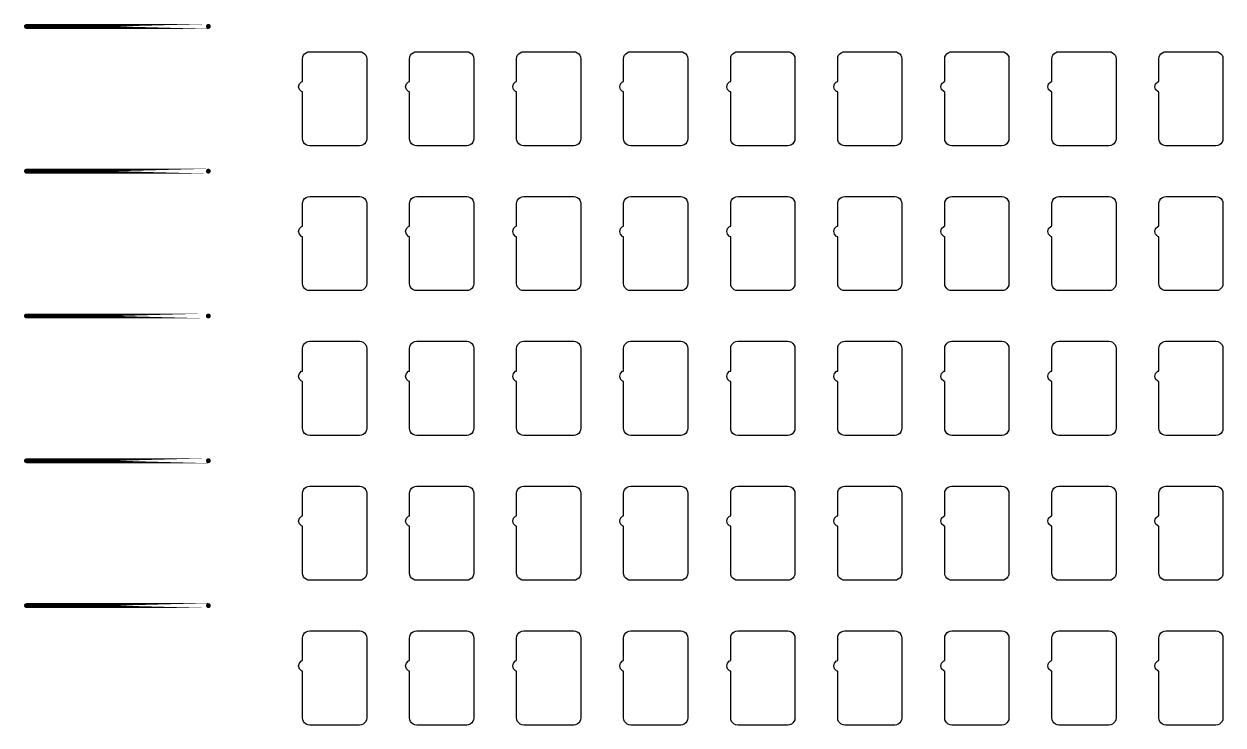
# Model space of a CAD drawing. Extents: x 11 to 212, y 11 to 212.
# Drawn here: x 46.96 to 66.73, y 73.41 to 84.97 of the extents above; entities that cross this region are included whole.
import ezdxf

# ---------------------------------------------------------------- set-up
doc = ezdxf.new("R2010")
doc.units = 0
doc.layers.get('0').update_dxf_attribs({"linetype": 'continuous'})
doc.layers.add('C2', color=7, linetype='continuous')

# ---------------------------------------------------------------- blocks, each defined once
blk = doc.blocks.new('cutlineendpoint')
at = {"const_width": 0.04}
blk.add_lwpolyline([(-0.02, 0, 1), (0.02, 0, 1)], format="xyb", close=True, dxfattribs=at)

msp = doc.modelspace()

# ---------------------------------------------------------------- linework, layer by layer
at = {"layer": 'C2', "const_width": 0.08}
for points in [[(50, 84.929), (47, 84.929)], [(50, 82.541), (47, 82.541)], [(50, 80.153), (47, 80.153)], [(50, 77.765), (47, 77.765)], [(50, 75.376), (47, 75.376)]]:
    msp.add_lwpolyline(points, close=True, dxfattribs=at)
at = {"layer": 'C2'}
for points in [[(52.494, 84.512), (52.525, 84.508), (52.553, 84.496), (52.577, 84.477), (52.596, 84.453), (52.608, 84.425), (52.612, 84.394), (52.612, 83.076), (52.608, 83.046), (52.596, 83.018), (52.577, 82.993), (52.553, 82.975), (52.525, 82.963), (52.494, 82.959), (51.671, 82.959), (51.64, 82.963), (51.612, 82.975), (51.587, 82.993), (51.569, 83.018), (51.557, 83.046), (51.553, 83.076), (51.553, 83.849), (51.535, 83.854), (51.501, 83.888), (51.488, 83.935), (51.501, 83.982), (51.535, 84.017), (51.553, 84.022), (51.553, 84.394), (51.557, 84.425), (51.569, 84.453), (51.587, 84.477), (51.612, 84.496), (51.64, 84.508), (51.671, 84.512)], [(54.259, 84.512), (54.289, 84.508), (54.318, 84.496), (54.342, 84.477), (54.361, 84.453), (54.372, 84.425), (54.376, 84.394), (54.376, 83.076), (54.372, 83.046), (54.361, 83.018), (54.342, 82.993), (54.318, 82.975), (54.289, 82.963), (54.259, 82.959), (53.435, 82.959), (53.405, 82.963), (53.376, 82.975), (53.352, 82.993), (53.333, 83.018), (53.322, 83.046), (53.318, 83.076), (53.318, 83.849), (53.3, 83.854), (53.266, 83.888), (53.253, 83.935), (53.266, 83.982), (53.3, 84.017), (53.318, 84.022), (53.318, 84.394), (53.322, 84.425), (53.333, 84.453), (53.352, 84.477), (53.376, 84.496), (53.405, 84.508), (53.435, 84.512)], [(56.024, 84.512), (56.054, 84.508), (56.082, 84.496), (56.107, 84.477), (56.125, 84.453), (56.137, 84.425), (56.141, 84.394), (56.141, 83.076), (56.137, 83.046), (56.125, 83.018), (56.107, 82.993), (56.082, 82.975), (56.054, 82.963), (56.024, 82.959), (55.2, 82.959), (55.17, 82.963), (55.141, 82.975), (55.117, 82.993), (55.098, 83.018), (55.086, 83.046), (55.082, 83.076), (55.082, 83.849), (55.065, 83.854), (55.03, 83.888), (55.018, 83.935), (55.03, 83.982), (55.065, 84.017), (55.082, 84.022), (55.082, 84.394), (55.086, 84.425), (55.098, 84.453), (55.117, 84.477), (55.141, 84.496), (55.17, 84.508), (55.2, 84.512)], [(57.788, 84.512), (57.819, 84.508), (57.847, 84.496), (57.871, 84.477), (57.89, 84.453), (57.902, 84.425), (57.906, 84.394), (57.906, 83.076), (57.902, 83.046), (57.89, 83.018), (57.871, 82.993), (57.847, 82.975), (57.819, 82.963), (57.788, 82.959), (56.965, 82.959), (56.934, 82.963), (56.906, 82.975), (56.882, 82.993), (56.863, 83.018), (56.851, 83.046), (56.847, 83.076), (56.847, 83.849), (56.829, 83.854), (56.795, 83.888), (56.782, 83.935), (56.795, 83.982), (56.829, 84.017), (56.847, 84.022), (56.847, 84.394), (56.851, 84.425), (56.863, 84.453), (56.882, 84.477), (56.906, 84.496), (56.934, 84.508), (56.965, 84.512)], [(59.553, 84.512), (59.583, 84.508), (59.612, 84.496), (59.636, 84.477), (59.655, 84.453), (59.667, 84.425), (59.671, 84.394), (59.671, 83.076), (59.667, 83.046), (59.655, 83.018), (59.636, 82.993), (59.612, 82.975), (59.583, 82.963), (59.553, 82.959), (58.729, 82.959), (58.699, 82.963), (58.671, 82.975), (58.646, 82.993), (58.628, 83.018), (58.616, 83.046), (58.612, 83.076), (58.612, 83.849), (58.594, 83.854), (58.56, 83.888), (58.547, 83.935), (58.56, 83.982), (58.594, 84.017), (58.612, 84.022), (58.612, 84.394), (58.616, 84.425), (58.628, 84.453), (58.646, 84.477), (58.671, 84.496), (58.699, 84.508), (58.729, 84.512)], [(61.318, 84.512), (61.348, 84.508), (61.376, 84.496), (61.401, 84.477), (61.42, 84.453), (61.431, 84.425), (61.435, 84.394), (61.435, 83.076), (61.431, 83.046), (61.42, 83.018), (61.401, 82.993), (61.376, 82.975), (61.348, 82.963), (61.318, 82.959), (60.494, 82.959), (60.464, 82.963), (60.435, 82.975), (60.411, 82.993), (60.392, 83.018), (60.38, 83.046), (60.376, 83.076), (60.376, 83.849), (60.359, 83.854), (60.324, 83.888), (60.312, 83.935), (60.324, 83.982), (60.359, 84.017), (60.376, 84.022), (60.376, 84.394), (60.38, 84.425), (60.392, 84.453), (60.411, 84.477), (60.435, 84.496), (60.464, 84.508), (60.494, 84.512)], [(63.082, 84.512), (63.113, 84.508), (63.141, 84.496), (63.166, 84.477), (63.184, 84.453), (63.196, 84.425), (63.2, 84.394), (63.2, 83.076), (63.196, 83.046), (63.184, 83.018), (63.166, 82.993), (63.141, 82.975), (63.113, 82.963), (63.082, 82.959), (62.259, 82.959), (62.228, 82.963), (62.2, 82.975), (62.176, 82.993), (62.157, 83.018), (62.145, 83.046), (62.141, 83.076), (62.141, 83.849), (62.124, 83.854), (62.089, 83.888), (62.076, 83.935), (62.089, 83.982), (62.124, 84.017), (62.141, 84.022), (62.141, 84.394), (62.145, 84.425), (62.157, 84.453), (62.176, 84.477), (62.2, 84.496), (62.228, 84.508), (62.259, 84.512)], [(64.847, 84.512), (64.878, 84.508), (64.906, 84.496), (64.93, 84.477), (64.949, 84.453), (64.961, 84.425), (64.965, 84.394), (64.965, 83.076), (64.961, 83.046), (64.949, 83.018), (64.93, 82.993), (64.906, 82.975), (64.878, 82.963), (64.847, 82.959), (64.024, 82.959), (63.993, 82.963), (63.965, 82.975), (63.94, 82.993), (63.922, 83.018), (63.91, 83.046), (63.906, 83.076), (63.906, 83.849), (63.888, 83.854), (63.854, 83.888), (63.841, 83.935), (63.854, 83.982), (63.888, 84.017), (63.906, 84.022), (63.906, 84.394), (63.91, 84.425), (63.922, 84.453), (63.94, 84.477), (63.965, 84.496), (63.993, 84.508), (64.024, 84.512)], [(66.612, 84.512), (66.642, 84.508), (66.671, 84.496), (66.695, 84.477), (66.714, 84.453), (66.725, 84.425), (66.729, 84.394), (66.729, 83.076), (66.725, 83.046), (66.714, 83.018), (66.695, 82.993), (66.671, 82.975), (66.642, 82.963), (66.612, 82.959), (65.788, 82.959), (65.758, 82.963), (65.729, 82.975), (65.705, 82.993), (65.686, 83.018), (65.675, 83.046), (65.671, 83.076), (65.671, 83.849), (65.653, 83.854), (65.618, 83.888), (65.606, 83.935), (65.618, 83.982), (65.653, 84.017), (65.671, 84.022), (65.671, 84.394), (65.675, 84.425), (65.686, 84.453), (65.705, 84.477), (65.729, 84.496), (65.758, 84.508), (65.788, 84.512)], [(52.494, 82.124), (52.525, 82.12), (52.553, 82.108), (52.577, 82.089), (52.596, 82.065), (52.608, 82.036), (52.612, 82.006), (52.612, 80.688), (52.608, 80.658), (52.596, 80.629), (52.577, 80.605), (52.553, 80.586), (52.525, 80.575), (52.494, 80.571), (51.671, 80.571), (51.64, 80.575), (51.612, 80.586), (51.587, 80.605), (51.569, 80.629), (51.557, 80.658), (51.553, 80.688), (51.553, 81.461), (51.535, 81.466), (51.501, 81.5), (51.488, 81.547), (51.501, 81.594), (51.535, 81.629), (51.553, 81.633), (51.553, 82.006), (51.557, 82.036), (51.569, 82.065), (51.587, 82.089), (51.612, 82.108), (51.64, 82.12), (51.671, 82.124)], [(54.259, 82.124), (54.289, 82.12), (54.318, 82.108), (54.342, 82.089), (54.361, 82.065), (54.372, 82.036), (54.376, 82.006), (54.376, 80.688), (54.372, 80.658), (54.361, 80.629), (54.342, 80.605), (54.318, 80.586), (54.289, 80.575), (54.259, 80.571), (53.435, 80.571), (53.405, 80.575), (53.376, 80.586), (53.352, 80.605), (53.333, 80.629), (53.322, 80.658), (53.318, 80.688), (53.318, 81.461), (53.3, 81.466), (53.266, 81.5), (53.253, 81.547), (53.266, 81.594), (53.3, 81.629), (53.318, 81.633), (53.318, 82.006), (53.322, 82.036), (53.333, 82.065), (53.352, 82.089), (53.376, 82.108), (53.405, 82.12), (53.435, 82.124)], [(56.024, 82.124), (56.054, 82.12), (56.082, 82.108), (56.107, 82.089), (56.125, 82.065), (56.137, 82.036), (56.141, 82.006), (56.141, 80.688), (56.137, 80.658), (56.125, 80.629), (56.107, 80.605), (56.082, 80.586), (56.054, 80.575), (56.024, 80.571), (55.2, 80.571), (55.17, 80.575), (55.141, 80.586), (55.117, 80.605), (55.098, 80.629), (55.086, 80.658), (55.082, 80.688), (55.082, 81.461), (55.065, 81.466), (55.03, 81.5), (55.018, 81.547), (55.03, 81.594), (55.065, 81.629), (55.082, 81.633), (55.082, 82.006), (55.086, 82.036), (55.098, 82.065), (55.117, 82.089), (55.141, 82.108), (55.17, 82.12), (55.2, 82.124)], [(57.788, 82.124), (57.819, 82.12), (57.847, 82.108), (57.871, 82.089), (57.89, 82.065), (57.902, 82.036), (57.906, 82.006), (57.906, 80.688), (57.902, 80.658), (57.89, 80.629), (57.871, 80.605), (57.847, 80.586), (57.819, 80.575), (57.788, 80.571), (56.965, 80.571), (56.934, 80.575), (56.906, 80.586), (56.882, 80.605), (56.863, 80.629), (56.851, 80.658), (56.847, 80.688), (56.847, 81.461), (56.829, 81.466), (56.795, 81.5), (56.782, 81.547), (56.795, 81.594), (56.829, 81.629), (56.847, 81.633), (56.847, 82.006), (56.851, 82.036), (56.863, 82.065), (56.882, 82.089), (56.906, 82.108), (56.934, 82.12), (56.965, 82.124)], [(59.553, 82.124), (59.583, 82.12), (59.612, 82.108), (59.636, 82.089), (59.655, 82.065), (59.667, 82.036), (59.671, 82.006), (59.671, 80.688), (59.667, 80.658), (59.655, 80.629), (59.636, 80.605), (59.612, 80.586), (59.583, 80.575), (59.553, 80.571), (58.729, 80.571), (58.699, 80.575), (58.671, 80.586), (58.646, 80.605), (58.628, 80.629), (58.616, 80.658), (58.612, 80.688), (58.612, 81.461), (58.594, 81.466), (58.56, 81.5), (58.547, 81.547), (58.56, 81.594), (58.594, 81.629), (58.612, 81.633), (58.612, 82.006), (58.616, 82.036), (58.628, 82.065), (58.646, 82.089), (58.671, 82.108), (58.699, 82.12), (58.729, 82.124)], [(61.318, 82.124), (61.348, 82.12), (61.376, 82.108), (61.401, 82.089), (61.42, 82.065), (61.431, 82.036), (61.435, 82.006), (61.435, 80.688), (61.431, 80.658), (61.42, 80.629), (61.401, 80.605), (61.376, 80.586), (61.348, 80.575), (61.318, 80.571), (60.494, 80.571), (60.464, 80.575), (60.435, 80.586), (60.411, 80.605), (60.392, 80.629), (60.38, 80.658), (60.376, 80.688), (60.376, 81.461), (60.359, 81.466), (60.324, 81.5), (60.312, 81.547), (60.324, 81.594), (60.359, 81.629), (60.376, 81.633), (60.376, 82.006), (60.38, 82.036), (60.392, 82.065), (60.411, 82.089), (60.435, 82.108), (60.464, 82.12), (60.494, 82.124)], [(63.082, 82.124), (63.113, 82.12), (63.141, 82.108), (63.166, 82.089), (63.184, 82.065), (63.196, 82.036), (63.2, 82.006), (63.2, 80.688), (63.196, 80.658), (63.184, 80.629), (63.166, 80.605), (63.141, 80.586), (63.113, 80.575), (63.082, 80.571), (62.259, 80.571), (62.228, 80.575), (62.2, 80.586), (62.176, 80.605), (62.157, 80.629), (62.145, 80.658), (62.141, 80.688), (62.141, 81.461), (62.124, 81.466), (62.089, 81.5), (62.076, 81.547), (62.089, 81.594), (62.124, 81.629), (62.141, 81.633), (62.141, 82.006), (62.145, 82.036), (62.157, 82.065), (62.176, 82.089), (62.2, 82.108), (62.228, 82.12), (62.259, 82.124)], [(64.847, 82.124), (64.878, 82.12), (64.906, 82.108), (64.93, 82.089), (64.949, 82.065), (64.961, 82.036), (64.965, 82.006), (64.965, 80.688), (64.961, 80.658), (64.949, 80.629), (64.93, 80.605), (64.906, 80.586), (64.878, 80.575), (64.847, 80.571), (64.024, 80.571), (63.993, 80.575), (63.965, 80.586), (63.94, 80.605), (63.922, 80.629), (63.91, 80.658), (63.906, 80.688), (63.906, 81.461), (63.888, 81.466), (63.854, 81.5), (63.841, 81.547), (63.854, 81.594), (63.888, 81.629), (63.906, 81.633), (63.906, 82.006), (63.91, 82.036), (63.922, 82.065), (63.94, 82.089), (63.965, 82.108), (63.993, 82.12), (64.024, 82.124)], [(66.612, 82.124), (66.642, 82.12), (66.671, 82.108), (66.695, 82.089), (66.714, 82.065), (66.725, 82.036), (66.729, 82.006), (66.729, 80.688), (66.725, 80.658), (66.714, 80.629), (66.695, 80.605), (66.671, 80.586), (66.642, 80.575), (66.612, 80.571), (65.788, 80.571), (65.758, 80.575), (65.729, 80.586), (65.705, 80.605), (65.686, 80.629), (65.675, 80.658), (65.671, 80.688), (65.671, 81.461), (65.653, 81.466), (65.618, 81.5), (65.606, 81.547), (65.618, 81.594), (65.653, 81.629), (65.671, 81.633), (65.671, 82.006), (65.675, 82.036), (65.686, 82.065), (65.705, 82.089), (65.729, 82.108), (65.758, 82.12), (65.788, 82.124)], [(52.494, 79.735), (52.525, 79.731), (52.553, 79.72), (52.577, 79.701), (52.596, 79.676), (52.608, 79.648), (52.612, 79.618), (52.612, 78.3), (52.608, 78.27), (52.596, 78.241), (52.577, 78.217), (52.553, 78.198), (52.525, 78.186), (52.494, 78.182), (51.671, 78.182), (51.64, 78.186), (51.612, 78.198), (51.587, 78.217), (51.569, 78.241), (51.557, 78.27), (51.553, 78.3), (51.553, 79.073), (51.535, 79.077), (51.501, 79.112), (51.488, 79.159), (51.501, 79.206), (51.535, 79.24), (51.553, 79.245), (51.553, 79.618), (51.557, 79.648), (51.569, 79.676), (51.587, 79.701), (51.612, 79.72), (51.64, 79.731), (51.671, 79.735)], [(54.259, 79.735), (54.289, 79.731), (54.318, 79.72), (54.342, 79.701), (54.361, 79.676), (54.372, 79.648), (54.376, 79.618), (54.376, 78.3), (54.372, 78.27), (54.361, 78.241), (54.342, 78.217), (54.318, 78.198), (54.289, 78.186), (54.259, 78.182), (53.435, 78.182), (53.405, 78.186), (53.376, 78.198), (53.352, 78.217), (53.333, 78.241), (53.322, 78.27), (53.318, 78.3), (53.318, 79.073), (53.3, 79.077), (53.266, 79.112), (53.253, 79.159), (53.266, 79.206), (53.3, 79.24), (53.318, 79.245), (53.318, 79.618), (53.322, 79.648), (53.333, 79.676), (53.352, 79.701), (53.376, 79.72), (53.405, 79.731), (53.435, 79.735)], [(56.024, 79.735), (56.054, 79.731), (56.082, 79.72), (56.107, 79.701), (56.125, 79.676), (56.137, 79.648), (56.141, 79.618), (56.141, 78.3), (56.137, 78.27), (56.125, 78.241), (56.107, 78.217), (56.082, 78.198), (56.054, 78.186), (56.024, 78.182), (55.2, 78.182), (55.17, 78.186), (55.141, 78.198), (55.117, 78.217), (55.098, 78.241), (55.086, 78.27), (55.082, 78.3), (55.082, 79.073), (55.065, 79.077), (55.03, 79.112), (55.018, 79.159), (55.03, 79.206), (55.065, 79.24), (55.082, 79.245), (55.082, 79.618), (55.086, 79.648), (55.098, 79.676), (55.117, 79.701), (55.141, 79.72), (55.17, 79.731), (55.2, 79.735)], [(57.788, 79.735), (57.819, 79.731), (57.847, 79.72), (57.871, 79.701), (57.89, 79.676), (57.902, 79.648), (57.906, 79.618), (57.906, 78.3), (57.902, 78.27), (57.89, 78.241), (57.871, 78.217), (57.847, 78.198), (57.819, 78.186), (57.788, 78.182), (56.965, 78.182), (56.934, 78.186), (56.906, 78.198), (56.882, 78.217), (56.863, 78.241), (56.851, 78.27), (56.847, 78.3), (56.847, 79.073), (56.829, 79.077), (56.795, 79.112), (56.782, 79.159), (56.795, 79.206), (56.829, 79.24), (56.847, 79.245), (56.847, 79.618), (56.851, 79.648), (56.863, 79.676), (56.882, 79.701), (56.906, 79.72), (56.934, 79.731), (56.965, 79.735)], [(59.553, 79.735), (59.583, 79.731), (59.612, 79.72), (59.636, 79.701), (59.655, 79.676), (59.667, 79.648), (59.671, 79.618), (59.671, 78.3), (59.667, 78.27), (59.655, 78.241), (59.636, 78.217), (59.612, 78.198), (59.583, 78.186), (59.553, 78.182), (58.729, 78.182), (58.699, 78.186), (58.671, 78.198), (58.646, 78.217), (58.628, 78.241), (58.616, 78.27), (58.612, 78.3), (58.612, 79.073), (58.594, 79.077), (58.56, 79.112), (58.547, 79.159), (58.56, 79.206), (58.594, 79.24), (58.612, 79.245), (58.612, 79.618), (58.616, 79.648), (58.628, 79.676), (58.646, 79.701), (58.671, 79.72), (58.699, 79.731), (58.729, 79.735)], [(61.318, 79.735), (61.348, 79.731), (61.376, 79.72), (61.401, 79.701), (61.42, 79.676), (61.431, 79.648), (61.435, 79.618), (61.435, 78.3), (61.431, 78.27), (61.42, 78.241), (61.401, 78.217), (61.376, 78.198), (61.348, 78.186), (61.318, 78.182), (60.494, 78.182), (60.464, 78.186), (60.435, 78.198), (60.411, 78.217), (60.392, 78.241), (60.38, 78.27), (60.376, 78.3), (60.376, 79.073), (60.359, 79.077), (60.324, 79.112), (60.312, 79.159), (60.324, 79.206), (60.359, 79.24), (60.376, 79.245), (60.376, 79.618), (60.38, 79.648), (60.392, 79.676), (60.411, 79.701), (60.435, 79.72), (60.464, 79.731), (60.494, 79.735)], [(63.082, 79.735), (63.113, 79.731), (63.141, 79.72), (63.166, 79.701), (63.184, 79.676), (63.196, 79.648), (63.2, 79.618), (63.2, 78.3), (63.196, 78.27), (63.184, 78.241), (63.166, 78.217), (63.141, 78.198), (63.113, 78.186), (63.082, 78.182), (62.259, 78.182), (62.228, 78.186), (62.2, 78.198), (62.176, 78.217), (62.157, 78.241), (62.145, 78.27), (62.141, 78.3), (62.141, 79.073), (62.124, 79.077), (62.089, 79.112), (62.076, 79.159), (62.089, 79.206), (62.124, 79.24), (62.141, 79.245), (62.141, 79.618), (62.145, 79.648), (62.157, 79.676), (62.176, 79.701), (62.2, 79.72), (62.228, 79.731), (62.259, 79.735)], [(64.847, 79.735), (64.878, 79.731), (64.906, 79.72), (64.93, 79.701), (64.949, 79.676), (64.961, 79.648), (64.965, 79.618), (64.965, 78.3), (64.961, 78.27), (64.949, 78.241), (64.93, 78.217), (64.906, 78.198), (64.878, 78.186), (64.847, 78.182), (64.024, 78.182), (63.993, 78.186), (63.965, 78.198), (63.94, 78.217), (63.922, 78.241), (63.91, 78.27), (63.906, 78.3), (63.906, 79.073), (63.888, 79.077), (63.854, 79.112), (63.841, 79.159), (63.854, 79.206), (63.888, 79.24), (63.906, 79.245), (63.906, 79.618), (63.91, 79.648), (63.922, 79.676), (63.94, 79.701), (63.965, 79.72), (63.993, 79.731), (64.024, 79.735)], [(66.612, 79.735), (66.642, 79.731), (66.671, 79.72), (66.695, 79.701), (66.714, 79.676), (66.725, 79.648), (66.729, 79.618), (66.729, 78.3), (66.725, 78.27), (66.714, 78.241), (66.695, 78.217), (66.671, 78.198), (66.642, 78.186), (66.612, 78.182), (65.788, 78.182), (65.758, 78.186), (65.729, 78.198), (65.705, 78.217), (65.686, 78.241), (65.675, 78.27), (65.671, 78.3), (65.671, 79.073), (65.653, 79.077), (65.618, 79.112), (65.606, 79.159), (65.618, 79.206), (65.653, 79.24), (65.671, 79.245), (65.671, 79.618), (65.675, 79.648), (65.686, 79.676), (65.705, 79.701), (65.729, 79.72), (65.758, 79.731), (65.788, 79.735)], [(52.494, 77.347), (52.525, 77.343), (52.553, 77.331), (52.577, 77.313), (52.596, 77.288), (52.608, 77.26), (52.612, 77.229), (52.612, 75.912), (52.608, 75.881), (52.596, 75.853), (52.577, 75.829), (52.553, 75.81), (52.525, 75.798), (52.494, 75.794), (51.671, 75.794), (51.64, 75.798), (51.612, 75.81), (51.587, 75.829), (51.569, 75.853), (51.557, 75.881), (51.553, 75.912), (51.553, 76.684), (51.535, 76.689), (51.501, 76.724), (51.488, 76.771), (51.501, 76.818), (51.535, 76.852), (51.553, 76.857), (51.553, 77.229), (51.557, 77.26), (51.569, 77.288), (51.587, 77.313), (51.612, 77.331), (51.64, 77.343), (51.671, 77.347)], [(54.259, 77.347), (54.289, 77.343), (54.318, 77.331), (54.342, 77.313), (54.361, 77.288), (54.372, 77.26), (54.376, 77.229), (54.376, 75.912), (54.372, 75.881), (54.361, 75.853), (54.342, 75.829), (54.318, 75.81), (54.289, 75.798), (54.259, 75.794), (53.435, 75.794), (53.405, 75.798), (53.376, 75.81), (53.352, 75.829), (53.333, 75.853), (53.322, 75.881), (53.318, 75.912), (53.318, 76.684), (53.3, 76.689), (53.266, 76.724), (53.253, 76.771), (53.266, 76.818), (53.3, 76.852), (53.318, 76.857), (53.318, 77.229), (53.322, 77.26), (53.333, 77.288), (53.352, 77.313), (53.376, 77.331), (53.405, 77.343), (53.435, 77.347)], [(56.024, 77.347), (56.054, 77.343), (56.082, 77.331), (56.107, 77.313), (56.125, 77.288), (56.137, 77.26), (56.141, 77.229), (56.141, 75.912), (56.137, 75.881), (56.125, 75.853), (56.107, 75.829), (56.082, 75.81), (56.054, 75.798), (56.024, 75.794), (55.2, 75.794), (55.17, 75.798), (55.141, 75.81), (55.117, 75.829), (55.098, 75.853), (55.086, 75.881), (55.082, 75.912), (55.082, 76.684), (55.065, 76.689), (55.03, 76.724), (55.018, 76.771), (55.03, 76.818), (55.065, 76.852), (55.082, 76.857), (55.082, 77.229), (55.086, 77.26), (55.098, 77.288), (55.117, 77.313), (55.141, 77.331), (55.17, 77.343), (55.2, 77.347)], [(57.788, 77.347), (57.819, 77.343), (57.847, 77.331), (57.871, 77.313), (57.89, 77.288), (57.902, 77.26), (57.906, 77.229), (57.906, 75.912), (57.902, 75.881), (57.89, 75.853), (57.871, 75.829), (57.847, 75.81), (57.819, 75.798), (57.788, 75.794), (56.965, 75.794), (56.934, 75.798), (56.906, 75.81), (56.882, 75.829), (56.863, 75.853), (56.851, 75.881), (56.847, 75.912), (56.847, 76.684), (56.829, 76.689), (56.795, 76.724), (56.782, 76.771), (56.795, 76.818), (56.829, 76.852), (56.847, 76.857), (56.847, 77.229), (56.851, 77.26), (56.863, 77.288), (56.882, 77.313), (56.906, 77.331), (56.934, 77.343), (56.965, 77.347)], [(59.553, 77.347), (59.583, 77.343), (59.612, 77.331), (59.636, 77.313), (59.655, 77.288), (59.667, 77.26), (59.671, 77.229), (59.671, 75.912), (59.667, 75.881), (59.655, 75.853), (59.636, 75.829), (59.612, 75.81), (59.583, 75.798), (59.553, 75.794), (58.729, 75.794), (58.699, 75.798), (58.671, 75.81), (58.646, 75.829), (58.628, 75.853), (58.616, 75.881), (58.612, 75.912), (58.612, 76.684), (58.594, 76.689), (58.56, 76.724), (58.547, 76.771), (58.56, 76.818), (58.594, 76.852), (58.612, 76.857), (58.612, 77.229), (58.616, 77.26), (58.628, 77.288), (58.646, 77.313), (58.671, 77.331), (58.699, 77.343), (58.729, 77.347)], [(61.318, 77.347), (61.348, 77.343), (61.376, 77.331), (61.401, 77.313), (61.42, 77.288), (61.431, 77.26), (61.435, 77.229), (61.435, 75.912), (61.431, 75.881), (61.42, 75.853), (61.401, 75.829), (61.376, 75.81), (61.348, 75.798), (61.318, 75.794), (60.494, 75.794), (60.464, 75.798), (60.435, 75.81), (60.411, 75.829), (60.392, 75.853), (60.38, 75.881), (60.376, 75.912), (60.376, 76.684), (60.359, 76.689), (60.324, 76.724), (60.312, 76.771), (60.324, 76.818), (60.359, 76.852), (60.376, 76.857), (60.376, 77.229), (60.38, 77.26), (60.392, 77.288), (60.411, 77.313), (60.435, 77.331), (60.464, 77.343), (60.494, 77.347)], [(63.082, 77.347), (63.113, 77.343), (63.141, 77.331), (63.166, 77.313), (63.184, 77.288), (63.196, 77.26), (63.2, 77.229), (63.2, 75.912), (63.196, 75.881), (63.184, 75.853), (63.166, 75.829), (63.141, 75.81), (63.113, 75.798), (63.082, 75.794), (62.259, 75.794), (62.228, 75.798), (62.2, 75.81), (62.176, 75.829), (62.157, 75.853), (62.145, 75.881), (62.141, 75.912), (62.141, 76.684), (62.124, 76.689), (62.089, 76.724), (62.076, 76.771), (62.089, 76.818), (62.124, 76.852), (62.141, 76.857), (62.141, 77.229), (62.145, 77.26), (62.157, 77.288), (62.176, 77.313), (62.2, 77.331), (62.228, 77.343), (62.259, 77.347)], [(64.847, 77.347), (64.878, 77.343), (64.906, 77.331), (64.93, 77.313), (64.949, 77.288), (64.961, 77.26), (64.965, 77.229), (64.965, 75.912), (64.961, 75.881), (64.949, 75.853), (64.93, 75.829), (64.906, 75.81), (64.878, 75.798), (64.847, 75.794), (64.024, 75.794), (63.993, 75.798), (63.965, 75.81), (63.94, 75.829), (63.922, 75.853), (63.91, 75.881), (63.906, 75.912), (63.906, 76.684), (63.888, 76.689), (63.854, 76.724), (63.841, 76.771), (63.854, 76.818), (63.888, 76.852), (63.906, 76.857), (63.906, 77.229), (63.91, 77.26), (63.922, 77.288), (63.94, 77.313), (63.965, 77.331), (63.993, 77.343), (64.024, 77.347)], [(66.612, 77.347), (66.642, 77.343), (66.671, 77.331), (66.695, 77.313), (66.714, 77.288), (66.725, 77.26), (66.729, 77.229), (66.729, 75.912), (66.725, 75.881), (66.714, 75.853), (66.695, 75.829), (66.671, 75.81), (66.642, 75.798), (66.612, 75.794), (65.788, 75.794), (65.758, 75.798), (65.729, 75.81), (65.705, 75.829), (65.686, 75.853), (65.675, 75.881), (65.671, 75.912), (65.671, 76.684), (65.653, 76.689), (65.618, 76.724), (65.606, 76.771), (65.618, 76.818), (65.653, 76.852), (65.671, 76.857), (65.671, 77.229), (65.675, 77.26), (65.686, 77.288), (65.705, 77.313), (65.729, 77.331), (65.758, 77.343), (65.788, 77.347)], [(52.494, 74.959), (52.525, 74.955), (52.553, 74.943), (52.577, 74.924), (52.596, 74.9), (52.608, 74.872), (52.612, 74.841), (52.612, 73.524), (52.608, 73.493), (52.596, 73.465), (52.577, 73.44), (52.553, 73.422), (52.525, 73.41), (52.494, 73.406), (51.671, 73.406), (51.64, 73.41), (51.612, 73.422), (51.587, 73.44), (51.569, 73.465), (51.557, 73.493), (51.553, 73.524), (51.553, 74.296), (51.535, 74.301), (51.501, 74.335), (51.488, 74.382), (51.501, 74.429), (51.535, 74.464), (51.553, 74.469), (51.553, 74.841), (51.557, 74.872), (51.569, 74.9), (51.587, 74.924), (51.612, 74.943), (51.64, 74.955), (51.671, 74.959)], [(54.259, 74.959), (54.289, 74.955), (54.318, 74.943), (54.342, 74.924), (54.361, 74.9), (54.372, 74.872), (54.376, 74.841), (54.376, 73.524), (54.372, 73.493), (54.361, 73.465), (54.342, 73.44), (54.318, 73.422), (54.289, 73.41), (54.259, 73.406), (53.435, 73.406), (53.405, 73.41), (53.376, 73.422), (53.352, 73.44), (53.333, 73.465), (53.322, 73.493), (53.318, 73.524), (53.318, 74.296), (53.3, 74.301), (53.266, 74.335), (53.253, 74.382), (53.266, 74.429), (53.3, 74.464), (53.318, 74.469), (53.318, 74.841), (53.322, 74.872), (53.333, 74.9), (53.352, 74.924), (53.376, 74.943), (53.405, 74.955), (53.435, 74.959)], [(56.024, 74.959), (56.054, 74.955), (56.082, 74.943), (56.107, 74.924), (56.125, 74.9), (56.137, 74.872), (56.141, 74.841), (56.141, 73.524), (56.137, 73.493), (56.125, 73.465), (56.107, 73.44), (56.082, 73.422), (56.054, 73.41), (56.024, 73.406), (55.2, 73.406), (55.17, 73.41), (55.141, 73.422), (55.117, 73.44), (55.098, 73.465), (55.086, 73.493), (55.082, 73.524), (55.082, 74.296), (55.065, 74.301), (55.03, 74.335), (55.018, 74.382), (55.03, 74.429), (55.065, 74.464), (55.082, 74.469), (55.082, 74.841), (55.086, 74.872), (55.098, 74.9), (55.117, 74.924), (55.141, 74.943), (55.17, 74.955), (55.2, 74.959)], [(57.788, 74.959), (57.819, 74.955), (57.847, 74.943), (57.871, 74.924), (57.89, 74.9), (57.902, 74.872), (57.906, 74.841), (57.906, 73.524), (57.902, 73.493), (57.89, 73.465), (57.871, 73.44), (57.847, 73.422), (57.819, 73.41), (57.788, 73.406), (56.965, 73.406), (56.934, 73.41), (56.906, 73.422), (56.882, 73.44), (56.863, 73.465), (56.851, 73.493), (56.847, 73.524), (56.847, 74.296), (56.829, 74.301), (56.795, 74.335), (56.782, 74.382), (56.795, 74.429), (56.829, 74.464), (56.847, 74.469), (56.847, 74.841), (56.851, 74.872), (56.863, 74.9), (56.882, 74.924), (56.906, 74.943), (56.934, 74.955), (56.965, 74.959)], [(59.553, 74.959), (59.583, 74.955), (59.612, 74.943), (59.636, 74.924), (59.655, 74.9), (59.667, 74.872), (59.671, 74.841), (59.671, 73.524), (59.667, 73.493), (59.655, 73.465), (59.636, 73.44), (59.612, 73.422), (59.583, 73.41), (59.553, 73.406), (58.729, 73.406), (58.699, 73.41), (58.671, 73.422), (58.646, 73.44), (58.628, 73.465), (58.616, 73.493), (58.612, 73.524), (58.612, 74.296), (58.594, 74.301), (58.56, 74.335), (58.547, 74.382), (58.56, 74.429), (58.594, 74.464), (58.612, 74.469), (58.612, 74.841), (58.616, 74.872), (58.628, 74.9), (58.646, 74.924), (58.671, 74.943), (58.699, 74.955), (58.729, 74.959)], [(61.318, 74.959), (61.348, 74.955), (61.376, 74.943), (61.401, 74.924), (61.42, 74.9), (61.431, 74.872), (61.435, 74.841), (61.435, 73.524), (61.431, 73.493), (61.42, 73.465), (61.401, 73.44), (61.376, 73.422), (61.348, 73.41), (61.318, 73.406), (60.494, 73.406), (60.464, 73.41), (60.435, 73.422), (60.411, 73.44), (60.392, 73.465), (60.38, 73.493), (60.376, 73.524), (60.376, 74.296), (60.359, 74.301), (60.324, 74.335), (60.312, 74.382), (60.324, 74.429), (60.359, 74.464), (60.376, 74.469), (60.376, 74.841), (60.38, 74.872), (60.392, 74.9), (60.411, 74.924), (60.435, 74.943), (60.464, 74.955), (60.494, 74.959)], [(63.082, 74.959), (63.113, 74.955), (63.141, 74.943), (63.166, 74.924), (63.184, 74.9), (63.196, 74.872), (63.2, 74.841), (63.2, 73.524), (63.196, 73.493), (63.184, 73.465), (63.166, 73.44), (63.141, 73.422), (63.113, 73.41), (63.082, 73.406), (62.259, 73.406), (62.228, 73.41), (62.2, 73.422), (62.176, 73.44), (62.157, 73.465), (62.145, 73.493), (62.141, 73.524), (62.141, 74.296), (62.124, 74.301), (62.089, 74.335), (62.076, 74.382), (62.089, 74.429), (62.124, 74.464), (62.141, 74.469), (62.141, 74.841), (62.145, 74.872), (62.157, 74.9), (62.176, 74.924), (62.2, 74.943), (62.228, 74.955), (62.259, 74.959)], [(64.847, 74.959), (64.878, 74.955), (64.906, 74.943), (64.93, 74.924), (64.949, 74.9), (64.961, 74.872), (64.965, 74.841), (64.965, 73.524), (64.961, 73.493), (64.949, 73.465), (64.93, 73.44), (64.906, 73.422), (64.878, 73.41), (64.847, 73.406), (64.024, 73.406), (63.993, 73.41), (63.965, 73.422), (63.94, 73.44), (63.922, 73.465), (63.91, 73.493), (63.906, 73.524), (63.906, 74.296), (63.888, 74.301), (63.854, 74.335), (63.841, 74.382), (63.854, 74.429), (63.888, 74.464), (63.906, 74.469), (63.906, 74.841), (63.91, 74.872), (63.922, 74.9), (63.94, 74.924), (63.965, 74.943), (63.993, 74.955), (64.024, 74.959)], [(66.612, 74.959), (66.642, 74.955), (66.671, 74.943), (66.695, 74.924), (66.714, 74.9), (66.725, 74.872), (66.729, 74.841), (66.729, 73.524), (66.725, 73.493), (66.714, 73.465), (66.695, 73.44), (66.671, 73.422), (66.642, 73.41), (66.612, 73.406), (65.788, 73.406), (65.758, 73.41), (65.729, 73.422), (65.705, 73.44), (65.686, 73.465), (65.675, 73.493), (65.671, 73.524), (65.671, 74.296), (65.653, 74.301), (65.618, 74.335), (65.606, 74.382), (65.618, 74.429), (65.653, 74.464), (65.671, 74.469), (65.671, 74.841), (65.675, 74.872), (65.686, 74.9), (65.705, 74.924), (65.729, 74.943), (65.758, 74.955), (65.788, 74.959)]]:
    msp.add_lwpolyline(points, close=True, dxfattribs=at)

# ---------------------------------------------------------------- block references
for p in [(47, 84.929), (50, 84.929), (47, 82.541), (50, 82.541), (47, 80.153), (50, 80.153), (47, 77.765), (50, 77.765), (47, 75.376), (50, 75.376)]:
    msp.add_blockref('cutlineendpoint', p, dxfattribs=at)

doc.saveas('drawing.dxf')
